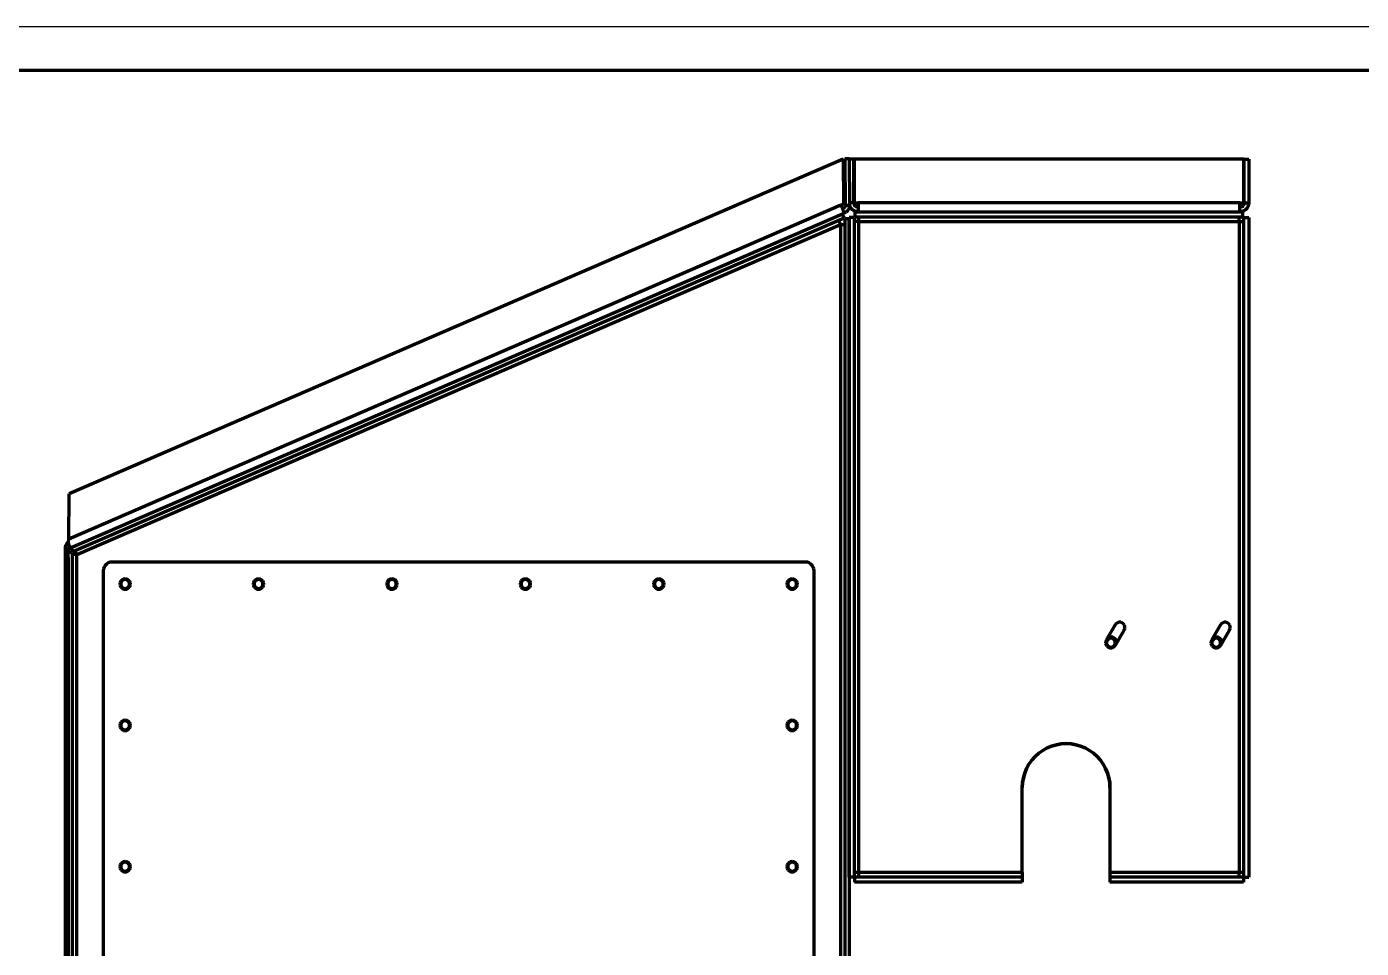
# Model space of a CAD drawing. Header units: millimetres. Extents: x 0 to 594, y 0 to 420.
# Drawn here: x 198.6 to 350.6, y 315 to 420 of the extents above; entities that cross this region are included whole.
import ezdxf

# ---------------------------------------------------------------- set-up
doc = ezdxf.new("R2010")
doc.units = ezdxf.units.MM

msp = doc.modelspace()

# ---------------------------------------------------------------- linework, layer by layer
at = {"color": 1, "lineweight": 70}
for p, q in [((291.61, 404.91), (203.41, 366.76)), ((291.61, 404.91), (291.64, 399.81)), ((291.8, 405), (292.3, 405)), ((291.8, 405), (291.84, 399.68)), ((292.3, 405), (292.34, 399.68)), ((292.8, 404.92), (292.3, 404.92)), ((292.8, 399.92), (292.8, 404.92)), ((292.8, 404.92), (292.87, 404.92)), ((292.87, 404.92), (292.87, 399.92)), ((337.23, 404.92), (292.87, 404.92)), ((337.23, 399.92), (337.23, 404.92)), ((337.23, 404.92), (337.3, 404.92)), ((337.3, 399.92), (337.3, 404.92)), ((337.3, 404.92), (337.8, 404.92)), ((337.8, 404.92), (337.8, 399.92)), ((292.8, 399.92), (292.33, 399.92)), ((292.87, 400.45), (292.8, 400.52)), ((292.82, 399.77), (292.8, 399.92)), ((292.87, 399.92), (293.3, 399.92)), ((293.3, 399.92), (293.3, 399.81)), ((336.8, 399.92), (293.3, 399.92)), ((336.8, 399.81), (336.8, 399.92)), ((336.8, 399.92), (337.23, 399.92)), ((337.3, 400.52), (337.23, 400.45)), ((337.28, 399.77), (337.3, 399.92)), ((337.3, 399.92), (337.8, 399.92)), ((337.8, 399.92), (337.77, 399.7)), ((291.34, 399.68), (203.37, 361.62)), ((203.66, 360.66), (291.52, 398.66)), ((291.64, 399.81), (291.34, 399.68)), ((291.34, 399.68), (291.38, 399.57)), ((291.38, 399.57), (291.42, 399.47)), ((291.42, 399.47), (291.47, 399.37)), ((291.47, 399.37), (291.51, 399.28)), ((291.51, 399.28), (291.55, 399.19)), ((291.52, 398.66), (291.73, 398.76)), ((291.72, 398.21), (291.52, 398.66)), ((291.66, 399.29), (291.53, 399.22)), ((291.55, 399.19), (291.58, 399.1)), ((291.58, 399.1), (291.62, 399.03)), ((291.62, 399.03), (291.65, 398.96)), ((291.65, 398.96), (291.67, 398.9)), ((291.76, 399.4), (291.66, 399.29)), ((291.67, 398.9), (291.69, 398.85)), ((291.69, 398.85), (291.71, 398.81)), ((291.71, 398.81), (291.72, 398.78)), ((291.72, 398.78), (291.73, 398.76)), ((291.94, 398.87), (291.73, 398.76)), ((291.73, 398.76), (291.73, 398.76)), ((291.82, 399.53), (291.76, 399.4)), ((291.84, 399.68), (291.82, 399.53)), ((291.84, 399.68), (292.34, 399.68)), ((292.1, 399.03), (291.94, 398.87)), ((292.23, 399.23), (292.1, 399.03)), ((292.31, 399.45), (292.23, 399.23)), ((292.34, 399.68), (292.31, 399.45)), ((292.41, 399.47), (292.33, 399.68)), ((292.53, 399.29), (292.41, 399.47)), ((292.68, 399.13), (292.53, 399.29)), ((292.87, 399.02), (292.68, 399.13)), ((292.9, 399.63), (292.82, 399.77)), ((293.08, 398.95), (292.87, 399.02)), ((293.01, 399.52), (292.9, 399.63)), ((292.97, 398.32), (292.97, 398.92)), ((292.97, 398.92), (337.13, 398.92)), ((293.15, 399.45), (293.01, 399.52)), ((293.3, 398.92), (293.08, 398.95)), ((293.3, 399.42), (293.15, 399.45)), ((293.3, 399.81), (293.3, 399.7)), ((293.3, 399.7), (293.3, 399.59)), ((293.3, 399.59), (293.3, 399.49)), ((293.3, 399.49), (293.3, 399.39)), ((293.3, 399.39), (293.3, 399.3)), ((293.3, 399.3), (293.3, 399.21)), ((293.3, 399.21), (293.3, 399.14)), ((293.3, 399.14), (293.3, 399.07)), ((293.3, 399.07), (293.3, 399.02)), ((293.3, 399.02), (293.3, 398.98)), ((293.3, 398.98), (293.3, 398.95)), ((293.3, 398.95), (293.3, 398.93)), ((293.3, 398.93), (293.3, 398.92)), ((336.8, 399.7), (336.8, 399.81)), ((336.8, 399.59), (336.8, 399.7)), ((336.8, 399.49), (336.8, 399.59)), ((336.8, 399.39), (336.8, 399.49)), ((336.8, 399.42), (336.95, 399.45)), ((336.8, 399.3), (336.8, 399.39)), ((336.8, 399.21), (336.8, 399.3)), ((336.8, 399.14), (336.8, 399.21)), ((336.8, 399.07), (336.8, 399.14)), ((336.8, 399.02), (336.8, 399.07)), ((336.8, 398.98), (336.8, 399.02)), ((336.8, 398.95), (336.8, 398.98)), ((337.02, 398.95), (336.8, 398.92)), ((336.8, 398.93), (336.8, 398.95)), ((336.8, 398.92), (336.8, 398.93)), ((336.95, 399.45), (337.09, 399.52)), ((337.23, 399.02), (337.02, 398.95)), ((337.09, 399.52), (337.2, 399.63)), ((337.13, 398.32), (337.13, 398.92)), ((337.2, 399.63), (337.28, 399.77)), ((337.42, 399.14), (337.23, 399.02)), ((337.58, 399.3), (337.42, 399.14)), ((337.7, 399.49), (337.58, 399.3)), ((337.77, 399.7), (337.7, 399.49)), ((203.85, 360.2), (291.72, 398.21)), ((204.3, 359.85), (291.3, 397.48)), ((291.11, 397.93), (291.1, 397.94)), ((291.1, 397.94), (291.1, 397.94)), ((291.11, 397.91), (291.11, 397.93)), ((291.12, 397.89), (291.11, 397.91)), ((291.13, 397.87), (291.12, 397.89)), ((291.14, 397.84), (291.13, 397.87)), ((291.16, 397.8), (291.14, 397.84)), ((291.18, 397.77), (291.16, 397.8)), ((291.19, 397.72), (291.18, 397.77)), ((291.21, 397.68), (291.19, 397.72)), ((291.23, 397.63), (291.21, 397.68)), ((291.26, 397.58), (291.23, 397.63)), ((291.28, 397.53), (291.26, 397.58)), ((291.3, 397.48), (291.28, 397.53)), ((291.3, 397.48), (291.36, 397.48)), ((291.3, 397.48), (291.3, 271)), ((291.36, 397.48), (291.41, 397.48)), ((291.41, 397.48), (291.47, 397.48)), ((291.47, 397.48), (291.52, 397.48)), ((291.52, 397.48), (291.57, 397.48)), ((291.57, 397.48), (291.61, 397.48)), ((291.61, 397.48), (291.65, 397.48)), ((291.65, 397.48), (291.69, 397.48)), ((291.69, 397.48), (291.72, 397.48)), ((291.72, 397.48), (291.75, 397.48)), ((291.75, 397.48), (291.77, 397.48)), ((291.77, 397.48), (291.79, 397.48)), ((291.79, 397.48), (291.8, 397.48)), ((291.8, 398.15), (291.8, 271)), ((291.8, 398.15), (292.3, 398.15)), ((291.8, 397.48), (291.8, 397.48)), ((292.9, 398.25), (292.3, 398.25)), ((292.3, 323.12), (292.3, 398.25)), ((292.3, 398.15), (292.3, 271)), ((292.9, 323.12), (292.9, 398.25)), ((292.91, 397.82), (292.9, 397.82)), ((292.9, 397.82), (292.9, 397.82)), ((292.93, 397.82), (292.91, 397.82)), ((292.95, 397.82), (292.93, 397.82)), ((292.98, 397.82), (292.95, 397.82)), ((292.97, 398.32), (337.13, 398.32)), ((293.01, 397.82), (292.98, 397.82)), ((293.05, 397.82), (293.01, 397.82)), ((293.09, 397.82), (293.05, 397.82)), ((293.13, 397.82), (293.09, 397.82)), ((293.18, 397.82), (293.13, 397.82)), ((293.23, 397.82), (293.18, 397.82)), ((293.29, 397.82), (293.23, 397.82)), ((293.34, 397.82), (293.29, 397.82)), ((293.4, 397.82), (293.34, 397.82)), ((293.4, 398.31), (293.4, 398.32)), ((293.4, 398.32), (293.4, 398.32)), ((293.4, 398.29), (293.4, 398.31)), ((293.4, 398.27), (293.4, 398.29)), ((293.4, 398.24), (293.4, 398.27)), ((293.4, 398.21), (293.4, 398.24)), ((293.4, 398.17), (293.4, 398.21)), ((293.4, 398.13), (293.4, 398.17)), ((293.4, 398.09), (293.4, 398.13)), ((293.4, 398.04), (293.4, 398.09)), ((293.4, 397.99), (293.4, 398.04)), ((293.4, 397.93), (293.4, 397.99)), ((293.4, 397.88), (293.4, 397.93)), ((293.4, 397.82), (293.4, 397.88)), ((293.4, 323.62), (293.4, 397.82)), ((293.4, 397.82), (336.7, 397.82)), ((336.7, 398.31), (336.7, 398.32)), ((336.7, 398.32), (336.7, 398.32)), ((336.7, 398.29), (336.7, 398.31)), ((336.7, 398.27), (336.7, 398.29)), ((336.7, 398.24), (336.7, 398.27)), ((336.7, 398.21), (336.7, 398.24)), ((336.7, 398.17), (336.7, 398.21)), ((336.7, 398.13), (336.7, 398.17)), ((336.7, 398.09), (336.7, 398.13)), ((336.7, 398.04), (336.7, 398.09)), ((336.7, 397.99), (336.7, 398.04)), ((336.7, 397.93), (336.7, 397.99)), ((336.7, 397.88), (336.7, 397.93)), ((336.7, 397.82), (336.7, 397.88)), ((336.7, 397.82), (336.76, 397.82)), ((336.7, 397.82), (336.7, 323.62)), ((336.76, 397.82), (336.81, 397.82)), ((336.81, 397.82), (336.87, 397.82)), ((336.87, 397.82), (336.92, 397.82)), ((336.92, 397.82), (336.97, 397.82)), ((336.97, 397.82), (337.01, 397.82)), ((337.01, 397.82), (337.05, 397.82)), ((337.05, 397.82), (337.09, 397.82)), ((337.09, 397.82), (337.12, 397.82)), ((337.12, 397.82), (337.15, 397.82)), ((337.15, 397.82), (337.17, 397.82)), ((337.17, 397.82), (337.19, 397.82)), ((337.19, 397.82), (337.2, 397.82)), ((337.2, 398.25), (337.2, 323.12)), ((337.2, 398.25), (337.8, 398.25)), ((337.2, 397.82), (337.2, 397.82)), ((337.8, 398.25), (337.8, 323.12)), ((203.37, 361.62), (203.41, 366.76)), ((203, 360.5), (203.02, 360.73)), ((203, 360.49), (203, 360.5)), ((203, 360.5), (203.3, 360.5)), ((203, 360.46), (203, 360.49)), ((203, 360.42), (203, 360.46)), ((203, 360.38), (203, 360.42)), ((203, 360.32), (203, 360.38)), ((203.02, 360.73), (203.1, 360.95)), ((203.1, 360.95), (203.21, 361.15)), ((203.21, 361.15), (203.36, 361.32)), ((203.33, 360.73), (203.3, 360.5)), ((203.3, 360.5), (203.3, 360.49)), ((203.3, 360.49), (203.3, 360.48)), ((203.3, 360.48), (203.3, 360.47)), ((203.3, 360.47), (203.3, 360.45)), ((203.3, 360.45), (203.3, 360.43)), ((203.3, 360.43), (203.3, 360.41)), ((203.3, 360.41), (203.3, 360.38)), ((203.3, 360.38), (203.3, 360.35)), ((203.3, 360.35), (203.3, 360.32)), ((203.42, 360.93), (203.33, 360.73)), ((203.36, 361.42), (203.37, 361.46)), ((203.36, 361.38), (203.36, 361.42)), ((203.36, 361.34), (203.36, 361.38)), ((203.36, 361.3), (203.36, 361.34)), ((203.36, 361.26), (203.36, 361.3)), ((203.36, 361.22), (203.36, 361.26)), ((203.36, 361.18), (203.36, 361.22)), ((203.36, 361.15), (203.36, 361.18)), ((203.36, 361.11), (203.36, 361.15)), ((203.36, 361.07), (203.36, 361.11)), ((203.36, 361.07), (203.39, 361.02)), ((203.37, 361.58), (203.37, 361.62)), ((203.37, 361.54), (203.37, 361.58)), ((203.37, 361.5), (203.37, 361.54)), ((203.37, 361.46), (203.37, 361.5)), ((203.39, 361.02), (203.41, 360.96)), ((203.41, 360.96), (203.43, 360.91)), ((203.43, 360.91), (203.45, 360.86)), ((203.45, 360.86), (203.47, 360.82)), ((203.47, 360.82), (203.49, 360.77)), ((203.49, 360.77), (203.51, 360.74)), ((203.51, 360.74), (203.52, 360.71)), ((203.52, 360.71), (203.53, 360.68)), ((203.53, 360.68), (203.54, 360.66)), ((203.54, 360.66), (203.55, 360.64)), ((203.55, 360.64), (203.56, 360.63)), ((203.56, 360.62), (203.66, 360.66)), ((203.56, 360.63), (203.56, 360.62)), ((203.56, 360.62), (203.56, 360.62)), ((203.85, 360.2), (203.66, 360.66)), ((203, 360.25), (203, 360.32)), ((203, 360.18), (203, 360.25)), ((203, 360.1), (203, 360.18)), ((203, 360.01), (203, 360.1)), ((203, 359.92), (203, 360.01)), ((203, 359.82), (203, 359.92)), ((203, 359.72), (203, 359.82)), ((203, 359.61), (203, 359.72)), ((203, 359.51), (203, 359.61)), ((203, 263.5), (203, 359.51)), ((203.3, 359.51), (203, 359.51)), ((203.3, 360.32), (203.3, 360.28)), ((203.3, 360.28), (203.3, 360.24)), ((203.3, 360.24), (203.3, 360.2)), ((203.3, 360.2), (203.3, 360.16)), ((203.3, 360.16), (203.3, 360.11)), ((203.8, 360.11), (203.3, 360.11)), ((203.3, 263.07), (203.3, 360.11)), ((203.3, 359.51), (203.3, 263.5)), ((203.8, 263.07), (203.8, 360.11)), ((203.81, 359.85), (203.8, 359.85)), ((203.8, 359.85), (203.8, 359.85)), ((203.83, 359.85), (203.81, 359.85)), ((203.85, 359.85), (203.83, 359.85)), ((203.88, 359.85), (203.85, 359.85)), ((203.91, 359.85), (203.88, 359.85)), ((203.95, 359.85), (203.91, 359.85)), ((203.99, 359.85), (203.95, 359.85)), ((204.03, 359.85), (203.99, 359.85)), ((204.08, 359.85), (204.03, 359.85)), ((204.13, 359.85), (204.08, 359.85)), ((204.11, 360.29), (204.1, 360.3)), ((204.1, 360.3), (204.1, 360.3)), ((204.11, 360.28), (204.11, 360.29)), ((204.12, 360.26), (204.11, 360.28)), ((204.13, 360.23), (204.12, 360.26)), ((204.14, 360.2), (204.13, 360.23)), ((204.19, 359.85), (204.13, 359.85)), ((204.16, 360.17), (204.14, 360.2)), ((204.18, 360.13), (204.16, 360.17)), ((204.19, 360.09), (204.18, 360.13)), ((204.21, 360.04), (204.19, 360.09)), ((204.24, 359.85), (204.19, 359.85)), ((204.23, 360), (204.21, 360.04)), ((204.26, 359.95), (204.23, 360)), ((204.3, 359.85), (204.24, 359.85)), ((204.28, 359.9), (204.26, 359.95)), ((204.3, 359.85), (204.28, 359.9)), ((204.3, 263.5), (204.3, 359.85)), ((207.87, 358.9), (207.68, 358.78)), ((208.08, 358.98), (207.87, 358.9)), ((208.3, 359), (208.08, 358.98)), ((287.3, 359), (208.3, 359)), ((287.52, 358.98), (287.3, 359)), ((287.73, 358.9), (287.52, 358.98)), ((287.92, 358.78), (287.73, 358.9)), ((207.33, 358.22), (207.3, 358)), ((207.3, 358), (207.3, 274.5)), ((207.4, 358.44), (207.33, 358.22)), ((207.52, 358.63), (207.4, 358.44)), ((207.68, 358.78), (207.52, 358.63)), ((288.08, 358.63), (287.92, 358.78)), ((288.2, 358.44), (288.08, 358.63)), ((288.27, 358.22), (288.2, 358.44)), ((288.3, 358), (288.27, 358.22)), ((288.3, 274.5), (288.3, 358)), ((209.23, 356.69), (209.2, 356.5)), ((209.2, 356.5), (209.23, 356.32)), ((209.31, 356.86), (209.23, 356.69)), ((209.23, 356.32), (209.31, 356.15)), ((209.45, 356.99), (209.31, 356.86)), ((209.37, 356.75), (209.31, 356.59)), ((209.31, 356.59), (209.31, 356.42)), ((209.31, 356.42), (209.37, 356.25)), ((209.31, 356.15), (209.45, 356.02)), ((209.48, 356.89), (209.37, 356.75)), ((209.37, 356.25), (209.48, 356.12)), ((209.61, 357.07), (209.45, 356.99)), ((209.45, 356.02), (209.61, 355.93)), ((209.63, 356.97), (209.48, 356.89)), ((209.48, 356.12), (209.63, 356.03)), ((209.8, 357.1), (209.61, 357.07)), ((209.61, 355.93), (209.8, 355.9)), ((209.8, 357), (209.63, 356.97)), ((209.63, 356.03), (209.8, 356)), ((209.99, 357.07), (209.8, 357.1)), ((209.97, 356.97), (209.8, 357)), ((209.8, 356), (209.97, 356.03)), ((209.8, 355.9), (209.99, 355.93)), ((210.12, 356.89), (209.97, 356.97)), ((209.97, 356.03), (210.12, 356.12)), ((210.15, 356.99), (209.99, 357.07)), ((209.99, 355.93), (210.15, 356.02)), ((210.23, 356.75), (210.12, 356.89)), ((210.12, 356.12), (210.23, 356.25)), ((210.29, 356.86), (210.15, 356.99)), ((210.15, 356.02), (210.29, 356.15)), ((210.29, 356.59), (210.23, 356.75)), ((210.23, 356.25), (210.29, 356.42)), ((210.37, 356.69), (210.29, 356.86)), ((210.29, 356.42), (210.29, 356.59)), ((210.29, 356.15), (210.37, 356.32)), ((210.4, 356.5), (210.37, 356.69)), ((210.37, 356.32), (210.4, 356.5)), ((224.43, 356.69), (224.4, 356.5)), ((224.4, 356.5), (224.43, 356.32)), ((224.51, 356.86), (224.43, 356.69)), ((224.43, 356.32), (224.51, 356.15)), ((224.65, 356.99), (224.51, 356.86)), ((224.57, 356.75), (224.51, 356.59)), ((224.51, 356.59), (224.51, 356.42)), ((224.51, 356.42), (224.57, 356.25)), ((224.51, 356.15), (224.65, 356.02)), ((224.68, 356.89), (224.57, 356.75)), ((224.57, 356.25), (224.68, 356.12)), ((224.81, 357.07), (224.65, 356.99)), ((224.65, 356.02), (224.81, 355.93)), ((224.83, 356.97), (224.68, 356.89)), ((224.68, 356.12), (224.83, 356.03)), ((225, 357.1), (224.81, 357.07)), ((224.81, 355.93), (225, 355.9)), ((225, 357), (224.83, 356.97)), ((224.83, 356.03), (225, 356)), ((225.19, 357.07), (225, 357.1)), ((225.17, 356.97), (225, 357)), ((225, 356), (225.17, 356.03)), ((225, 355.9), (225.19, 355.93)), ((225.32, 356.89), (225.17, 356.97)), ((225.17, 356.03), (225.32, 356.12)), ((225.35, 356.99), (225.19, 357.07)), ((225.19, 355.93), (225.35, 356.02)), ((225.43, 356.75), (225.32, 356.89)), ((225.32, 356.12), (225.43, 356.25)), ((225.49, 356.86), (225.35, 356.99)), ((225.35, 356.02), (225.49, 356.15)), ((225.49, 356.59), (225.43, 356.75)), ((225.43, 356.25), (225.49, 356.42)), ((225.57, 356.69), (225.49, 356.86)), ((225.49, 356.42), (225.49, 356.59)), ((225.49, 356.15), (225.57, 356.32)), ((225.6, 356.5), (225.57, 356.69)), ((225.57, 356.32), (225.6, 356.5)), ((239.63, 356.69), (239.6, 356.5)), ((239.6, 356.5), (239.63, 356.32)), ((239.71, 356.86), (239.63, 356.69)), ((239.63, 356.32), (239.71, 356.15)), ((239.85, 356.99), (239.71, 356.86)), ((239.77, 356.75), (239.71, 356.59)), ((239.71, 356.59), (239.71, 356.42)), ((239.71, 356.42), (239.77, 356.25)), ((239.71, 356.15), (239.85, 356.02)), ((239.88, 356.89), (239.77, 356.75)), ((239.77, 356.25), (239.88, 356.12)), ((240.01, 357.07), (239.85, 356.99)), ((239.85, 356.02), (240.01, 355.93)), ((240.03, 356.97), (239.88, 356.89)), ((239.88, 356.12), (240.03, 356.03)), ((240.2, 357.1), (240.01, 357.07)), ((240.01, 355.93), (240.2, 355.9)), ((240.2, 357), (240.03, 356.97)), ((240.03, 356.03), (240.2, 356)), ((240.39, 357.07), (240.2, 357.1)), ((240.37, 356.97), (240.2, 357)), ((240.2, 356), (240.37, 356.03)), ((240.2, 355.9), (240.39, 355.93)), ((240.52, 356.89), (240.37, 356.97)), ((240.37, 356.03), (240.52, 356.12)), ((240.55, 356.99), (240.39, 357.07)), ((240.39, 355.93), (240.55, 356.02)), ((240.63, 356.75), (240.52, 356.89)), ((240.52, 356.12), (240.63, 356.25)), ((240.69, 356.86), (240.55, 356.99)), ((240.55, 356.02), (240.69, 356.15)), ((240.69, 356.59), (240.63, 356.75)), ((240.63, 356.25), (240.69, 356.42)), ((240.77, 356.69), (240.69, 356.86)), ((240.69, 356.42), (240.69, 356.59)), ((240.69, 356.15), (240.77, 356.32)), ((240.8, 356.5), (240.77, 356.69)), ((240.77, 356.32), (240.8, 356.5)), ((254.83, 356.69), (254.8, 356.5)), ((254.8, 356.5), (254.83, 356.32)), ((254.91, 356.86), (254.83, 356.69)), ((254.83, 356.32), (254.91, 356.15)), ((255.05, 356.99), (254.91, 356.86)), ((254.97, 356.75), (254.91, 356.59)), ((254.91, 356.59), (254.91, 356.42)), ((254.91, 356.42), (254.97, 356.25)), ((254.91, 356.15), (255.05, 356.02)), ((255.08, 356.89), (254.97, 356.75)), ((254.97, 356.25), (255.08, 356.12)), ((255.21, 357.07), (255.05, 356.99)), ((255.05, 356.02), (255.21, 355.93)), ((255.23, 356.97), (255.08, 356.89)), ((255.08, 356.12), (255.23, 356.03)), ((255.4, 357.1), (255.21, 357.07)), ((255.21, 355.93), (255.4, 355.9)), ((255.4, 357), (255.23, 356.97)), ((255.23, 356.03), (255.4, 356)), ((255.59, 357.07), (255.4, 357.1)), ((255.57, 356.97), (255.4, 357)), ((255.4, 356), (255.57, 356.03)), ((255.4, 355.9), (255.59, 355.93)), ((255.72, 356.89), (255.57, 356.97)), ((255.57, 356.03), (255.72, 356.12)), ((255.75, 356.99), (255.59, 357.07)), ((255.59, 355.93), (255.75, 356.02)), ((255.83, 356.75), (255.72, 356.89)), ((255.72, 356.12), (255.83, 356.25)), ((255.89, 356.86), (255.75, 356.99)), ((255.75, 356.02), (255.89, 356.15)), ((255.89, 356.59), (255.83, 356.75)), ((255.83, 356.25), (255.89, 356.42)), ((255.97, 356.69), (255.89, 356.86)), ((255.89, 356.42), (255.89, 356.59)), ((255.89, 356.15), (255.97, 356.32)), ((256, 356.5), (255.97, 356.69)), ((255.97, 356.32), (256, 356.5)), ((270.03, 356.69), (270, 356.5)), ((270, 356.5), (270.03, 356.32)), ((270.11, 356.86), (270.03, 356.69)), ((270.03, 356.32), (270.11, 356.15)), ((270.25, 356.99), (270.11, 356.86)), ((270.17, 356.75), (270.11, 356.59)), ((270.11, 356.59), (270.11, 356.42)), ((270.11, 356.42), (270.17, 356.25)), ((270.11, 356.15), (270.25, 356.02)), ((270.28, 356.89), (270.17, 356.75)), ((270.17, 356.25), (270.28, 356.12)), ((270.41, 357.07), (270.25, 356.99)), ((270.25, 356.02), (270.41, 355.93)), ((270.43, 356.97), (270.28, 356.89)), ((270.28, 356.12), (270.43, 356.03)), ((270.6, 357.1), (270.41, 357.07)), ((270.41, 355.93), (270.6, 355.9)), ((270.6, 357), (270.43, 356.97)), ((270.43, 356.03), (270.6, 356)), ((270.79, 357.07), (270.6, 357.1)), ((270.77, 356.97), (270.6, 357)), ((270.6, 356), (270.77, 356.03)), ((270.6, 355.9), (270.79, 355.93)), ((270.92, 356.89), (270.77, 356.97)), ((270.77, 356.03), (270.92, 356.12)), ((270.95, 356.99), (270.79, 357.07)), ((270.79, 355.93), (270.95, 356.02)), ((271.03, 356.75), (270.92, 356.89)), ((270.92, 356.12), (271.03, 356.25)), ((271.09, 356.86), (270.95, 356.99)), ((270.95, 356.02), (271.09, 356.15)), ((271.09, 356.59), (271.03, 356.75)), ((271.03, 356.25), (271.09, 356.42)), ((271.17, 356.69), (271.09, 356.86)), ((271.09, 356.42), (271.09, 356.59)), ((271.09, 356.15), (271.17, 356.32)), ((271.2, 356.5), (271.17, 356.69)), ((271.17, 356.32), (271.2, 356.5)), ((285.23, 356.69), (285.2, 356.5)), ((285.2, 356.5), (285.23, 356.32)), ((285.31, 356.86), (285.23, 356.69)), ((285.23, 356.32), (285.31, 356.15)), ((285.45, 356.99), (285.31, 356.86)), ((285.37, 356.75), (285.31, 356.59)), ((285.31, 356.59), (285.31, 356.42)), ((285.31, 356.42), (285.37, 356.25)), ((285.31, 356.15), (285.45, 356.02)), ((285.48, 356.89), (285.37, 356.75)), ((285.37, 356.25), (285.48, 356.12)), ((285.61, 357.07), (285.45, 356.99)), ((285.45, 356.02), (285.61, 355.93)), ((285.63, 356.97), (285.48, 356.89)), ((285.48, 356.12), (285.63, 356.03)), ((285.8, 357.1), (285.61, 357.07)), ((285.61, 355.93), (285.8, 355.9)), ((285.8, 357), (285.63, 356.97)), ((285.63, 356.03), (285.8, 356)), ((285.99, 357.07), (285.8, 357.1)), ((285.97, 356.97), (285.8, 357)), ((285.8, 356), (285.97, 356.03)), ((285.8, 355.9), (285.99, 355.93)), ((286.12, 356.89), (285.97, 356.97)), ((285.97, 356.03), (286.12, 356.12)), ((286.15, 356.99), (285.99, 357.07)), ((285.99, 355.93), (286.15, 356.02)), ((286.23, 356.75), (286.12, 356.89)), ((286.12, 356.12), (286.23, 356.25)), ((286.29, 356.86), (286.15, 356.99)), ((286.15, 356.02), (286.29, 356.15)), ((286.29, 356.59), (286.23, 356.75)), ((286.23, 356.25), (286.29, 356.42)), ((286.37, 356.69), (286.29, 356.86)), ((286.29, 356.42), (286.29, 356.59)), ((286.29, 356.15), (286.37, 356.32)), ((286.4, 356.5), (286.37, 356.69)), ((286.37, 356.32), (286.4, 356.5)), ((322.58, 351.85), (321.58, 350.12)), ((322.7, 352), (322.58, 351.85)), ((322.62, 349.52), (323.62, 351.25)), ((322.86, 352.1), (322.7, 352)), ((323.04, 352.15), (322.86, 352.1)), ((323.22, 352.14), (323.04, 352.15)), ((323.4, 352.07), (323.22, 352.14)), ((323.55, 351.95), (323.4, 352.07)), ((323.65, 351.8), (323.55, 351.95)), ((323.62, 351.25), (323.69, 351.43)), ((323.7, 351.62), (323.65, 351.8)), ((323.69, 351.43), (323.7, 351.62)), ((334.58, 351.85), (333.58, 350.12)), ((334.7, 352), (334.58, 351.85)), ((334.62, 349.52), (335.62, 351.25)), ((334.86, 352.1), (334.7, 352)), ((335.04, 352.15), (334.86, 352.1)), ((335.22, 352.14), (335.04, 352.15)), ((335.4, 352.07), (335.22, 352.14)), ((335.55, 351.95), (335.4, 352.07)), ((335.65, 351.8), (335.55, 351.95)), ((335.62, 351.25), (335.69, 351.43)), ((335.7, 351.62), (335.65, 351.8)), ((335.69, 351.43), (335.7, 351.62)), ((321.51, 349.95), (321.5, 349.76)), ((321.5, 349.76), (321.55, 349.58)), ((321.58, 350.12), (321.51, 349.95)), ((321.67, 350.07), (321.61, 349.91)), ((321.61, 349.91), (321.61, 349.73)), ((321.61, 349.73), (321.67, 349.57)), ((321.67, 350.27), (321.82, 350.38)), ((321.78, 350.2), (321.67, 350.07)), ((321.83, 350.41), (321.71, 350.34)), ((321.93, 350.29), (321.78, 350.2)), ((321.82, 350.38), (321.99, 350.44)), ((321.96, 350.46), (321.83, 350.41)), ((322.1, 350.32), (321.93, 350.29)), ((322.1, 350.47), (321.96, 350.46)), ((321.99, 350.44), (322.17, 350.44)), ((322.28, 350.45), (322.1, 350.47)), ((322.27, 350.29), (322.1, 350.32)), ((322.17, 350.44), (322.35, 350.4)), ((322.42, 350.2), (322.27, 350.29)), ((322.45, 350.37), (322.28, 350.45)), ((322.35, 350.4), (322.5, 350.3)), ((322.53, 350.07), (322.42, 350.2)), ((322.59, 350.25), (322.45, 350.37)), ((322.5, 350.3), (322.62, 350.17)), ((322.59, 349.91), (322.53, 350.07)), ((322.53, 349.57), (322.59, 349.73)), ((322.69, 350.1), (322.59, 350.25)), ((322.59, 349.73), (322.59, 349.91)), ((322.62, 350.17), (322.7, 350)), ((322.74, 349.92), (322.69, 350.1)), ((322.7, 350), (322.73, 349.82)), ((322.73, 349.82), (322.71, 349.67)), ((322.74, 349.74), (322.74, 349.92)), ((333.51, 349.95), (333.5, 349.76)), ((333.5, 349.76), (333.55, 349.58)), ((333.58, 350.12), (333.51, 349.95)), ((333.67, 350.07), (333.61, 349.91)), ((333.61, 349.91), (333.61, 349.73)), ((333.61, 349.73), (333.67, 349.57)), ((333.67, 350.27), (333.82, 350.38)), ((333.78, 350.2), (333.67, 350.07)), ((333.83, 350.41), (333.71, 350.34)), ((333.93, 350.29), (333.78, 350.2)), ((333.82, 350.38), (333.99, 350.44)), ((333.96, 350.46), (333.83, 350.41)), ((334.1, 350.32), (333.93, 350.29)), ((334.1, 350.47), (333.96, 350.46)), ((333.99, 350.44), (334.17, 350.44)), ((334.28, 350.45), (334.1, 350.47)), ((334.27, 350.29), (334.1, 350.32)), ((334.17, 350.44), (334.35, 350.4)), ((334.42, 350.2), (334.27, 350.29)), ((334.45, 350.37), (334.28, 350.45)), ((334.35, 350.4), (334.5, 350.3)), ((334.53, 350.07), (334.42, 350.2)), ((334.59, 350.25), (334.45, 350.37)), ((334.5, 350.3), (334.62, 350.17)), ((334.59, 349.91), (334.53, 350.07)), ((334.53, 349.57), (334.59, 349.73)), ((334.69, 350.1), (334.59, 350.25)), ((334.59, 349.73), (334.59, 349.91)), ((334.62, 350.17), (334.7, 350)), ((334.74, 349.92), (334.69, 350.1)), ((334.7, 350), (334.73, 349.82)), ((334.73, 349.82), (334.71, 349.67)), ((334.74, 349.74), (334.74, 349.92)), ((321.55, 349.58), (321.65, 349.42)), ((321.65, 349.42), (321.8, 349.3)), ((321.67, 349.57), (321.78, 349.44)), ((321.78, 349.44), (321.93, 349.35)), ((321.8, 349.3), (321.98, 349.23)), ((321.93, 349.35), (322.1, 349.32)), ((321.98, 349.23), (322.16, 349.22)), ((322.1, 349.32), (322.27, 349.35)), ((322.16, 349.22), (322.34, 349.27)), ((322.27, 349.35), (322.42, 349.44)), ((322.34, 349.27), (322.5, 349.38)), ((322.42, 349.44), (322.53, 349.57)), ((322.5, 349.38), (322.62, 349.52)), ((333.55, 349.58), (333.65, 349.42)), ((333.65, 349.42), (333.8, 349.3)), ((333.67, 349.57), (333.78, 349.44)), ((333.78, 349.44), (333.93, 349.35)), ((333.8, 349.3), (333.98, 349.23)), ((333.93, 349.35), (334.1, 349.32)), ((333.98, 349.23), (334.16, 349.22)), ((334.1, 349.32), (334.27, 349.35)), ((334.16, 349.22), (334.34, 349.27)), ((334.27, 349.35), (334.42, 349.44)), ((334.34, 349.27), (334.5, 349.38)), ((334.42, 349.44), (334.53, 349.57)), ((334.5, 349.38), (334.62, 349.52)), ((209.23, 340.59), (209.2, 340.4)), ((209.31, 340.76), (209.23, 340.59)), ((209.45, 340.89), (209.31, 340.76)), ((209.37, 340.65), (209.31, 340.49)), ((209.48, 340.79), (209.37, 340.65)), ((209.61, 340.97), (209.45, 340.89)), ((209.63, 340.87), (209.48, 340.79)), ((209.8, 341), (209.61, 340.97)), ((209.8, 340.9), (209.63, 340.87)), ((209.99, 340.97), (209.8, 341)), ((209.97, 340.87), (209.8, 340.9)), ((210.12, 340.79), (209.97, 340.87)), ((210.15, 340.89), (209.99, 340.97)), ((210.23, 340.65), (210.12, 340.79)), ((210.29, 340.76), (210.15, 340.89)), ((210.29, 340.49), (210.23, 340.65)), ((210.37, 340.59), (210.29, 340.76)), ((210.4, 340.4), (210.37, 340.59)), ((285.23, 340.59), (285.2, 340.4)), ((285.31, 340.76), (285.23, 340.59)), ((285.45, 340.89), (285.31, 340.76)), ((285.37, 340.65), (285.31, 340.49)), ((285.48, 340.79), (285.37, 340.65)), ((285.61, 340.97), (285.45, 340.89)), ((285.63, 340.87), (285.48, 340.79)), ((285.8, 341), (285.61, 340.97)), ((285.8, 340.9), (285.63, 340.87)), ((285.99, 340.97), (285.8, 341)), ((285.97, 340.87), (285.8, 340.9)), ((286.12, 340.79), (285.97, 340.87)), ((286.15, 340.89), (285.99, 340.97)), ((286.23, 340.65), (286.12, 340.79)), ((286.29, 340.76), (286.15, 340.89)), ((286.29, 340.49), (286.23, 340.65)), ((286.37, 340.59), (286.29, 340.76)), ((286.4, 340.4), (286.37, 340.59)), ((209.2, 340.4), (209.23, 340.22)), ((209.23, 340.22), (209.31, 340.05)), ((209.31, 340.49), (209.31, 340.32)), ((209.31, 340.32), (209.37, 340.15)), ((209.31, 340.05), (209.45, 339.92)), ((209.37, 340.15), (209.48, 340.02)), ((209.45, 339.92), (209.61, 339.83)), ((209.48, 340.02), (209.63, 339.93)), ((209.61, 339.83), (209.8, 339.8)), ((209.63, 339.93), (209.8, 339.9)), ((209.8, 339.9), (209.97, 339.93)), ((209.8, 339.8), (209.99, 339.83)), ((209.97, 339.93), (210.12, 340.02)), ((209.99, 339.83), (210.15, 339.92)), ((210.12, 340.02), (210.23, 340.15)), ((210.15, 339.92), (210.29, 340.05)), ((210.23, 340.15), (210.29, 340.32)), ((210.29, 340.32), (210.29, 340.49)), ((210.29, 340.05), (210.37, 340.22)), ((210.37, 340.22), (210.4, 340.4)), ((285.2, 340.4), (285.23, 340.22)), ((285.23, 340.22), (285.31, 340.05)), ((285.31, 340.49), (285.31, 340.32)), ((285.31, 340.32), (285.37, 340.15)), ((285.31, 340.05), (285.45, 339.92)), ((285.37, 340.15), (285.48, 340.02)), ((285.45, 339.92), (285.61, 339.83)), ((285.48, 340.02), (285.63, 339.93)), ((285.61, 339.83), (285.8, 339.8)), ((285.63, 339.93), (285.8, 339.9)), ((285.8, 339.9), (285.97, 339.93)), ((285.8, 339.8), (285.99, 339.83)), ((285.97, 339.93), (286.12, 340.02)), ((285.99, 339.83), (286.15, 339.92)), ((286.12, 340.02), (286.23, 340.15)), ((286.15, 339.92), (286.29, 340.05)), ((286.23, 340.15), (286.29, 340.32)), ((286.29, 340.32), (286.29, 340.49)), ((286.29, 340.05), (286.37, 340.22)), ((286.37, 340.22), (286.4, 340.4)), ((313.88, 337.23), (314.34, 337.55)), ((314.34, 337.55), (313.88, 337.23)), ((314.34, 337.55), (314.83, 337.83)), ((314.83, 337.83), (314.34, 337.55)), ((314.83, 337.83), (315.35, 338.04)), ((315.35, 338.04), (314.83, 337.83)), ((315.35, 338.04), (315.89, 338.2)), ((315.89, 338.2), (315.35, 338.04)), ((315.89, 338.2), (316.44, 338.29)), ((316.44, 338.29), (315.89, 338.2)), ((316.44, 338.29), (317, 338.32)), ((317, 338.32), (316.44, 338.29)), ((317, 338.32), (317.56, 338.29)), ((317.56, 338.29), (317, 338.32)), ((317.56, 338.29), (318.11, 338.2)), ((318.11, 338.2), (317.56, 338.29)), ((318.11, 338.2), (318.65, 338.04)), ((318.65, 338.04), (318.11, 338.2)), ((318.65, 338.04), (319.17, 337.83)), ((319.17, 337.83), (318.65, 338.04)), ((319.17, 337.83), (319.66, 337.55)), ((319.66, 337.55), (319.17, 337.83)), ((319.66, 337.55), (320.12, 337.23)), ((320.12, 337.23), (319.66, 337.55)), ((312.77, 335.98), (313.09, 336.44)), ((313.09, 336.44), (312.77, 335.98)), ((313.09, 336.44), (313.46, 336.86)), ((313.46, 336.86), (313.09, 336.44)), ((313.46, 336.86), (313.88, 337.23)), ((313.88, 337.23), (313.46, 336.86)), ((320.12, 337.23), (320.54, 336.86)), ((320.54, 336.86), (320.12, 337.23)), ((320.54, 336.86), (320.91, 336.44)), ((320.91, 336.44), (320.54, 336.86)), ((320.91, 336.44), (321.23, 335.98)), ((321.23, 335.98), (320.91, 336.44)), ((312.13, 334.43), (312.28, 334.97)), ((312.28, 334.97), (312.13, 334.43)), ((312.28, 334.97), (312.5, 335.49)), ((312.5, 335.49), (312.28, 334.97)), ((312.5, 335.49), (312.77, 335.98)), ((312.77, 335.98), (312.5, 335.49)), ((321.23, 335.98), (321.5, 335.49)), ((321.5, 335.49), (321.23, 335.98)), ((321.5, 335.49), (321.72, 334.97)), ((321.72, 334.97), (321.5, 335.49)), ((321.72, 334.97), (321.87, 334.43)), ((321.87, 334.43), (321.72, 334.97)), ((312, 333.32), (312.03, 333.88)), ((312.03, 333.88), (312, 333.32)), ((312, 323.62), (312, 333.32)), ((312.03, 333.88), (312.13, 334.43)), ((312.13, 334.43), (312.03, 333.88)), ((321.87, 334.43), (321.97, 333.88)), ((321.97, 333.88), (321.87, 334.43)), ((321.97, 333.88), (322, 333.32)), ((322, 333.32), (321.97, 333.88)), ((322, 333.32), (322, 323.62)), ((209.23, 324.49), (209.2, 324.3)), ((209.2, 324.3), (209.23, 324.12)), ((209.31, 324.66), (209.23, 324.49)), ((209.23, 324.12), (209.31, 323.95)), ((209.45, 324.79), (209.31, 324.66)), ((209.37, 324.55), (209.31, 324.39)), ((209.31, 324.39), (209.31, 324.22)), ((209.31, 324.22), (209.37, 324.05)), ((209.31, 323.95), (209.45, 323.82)), ((209.48, 324.69), (209.37, 324.55)), ((209.37, 324.05), (209.48, 323.92)), ((209.61, 324.87), (209.45, 324.79)), ((209.63, 324.77), (209.48, 324.69)), ((209.48, 323.92), (209.63, 323.83)), ((209.8, 324.9), (209.61, 324.87)), ((209.8, 324.8), (209.63, 324.77)), ((209.99, 324.87), (209.8, 324.9)), ((209.97, 324.77), (209.8, 324.8)), ((210.12, 324.69), (209.97, 324.77)), ((209.97, 323.83), (210.12, 323.92)), ((210.15, 324.79), (209.99, 324.87)), ((210.23, 324.55), (210.12, 324.69)), ((210.12, 323.92), (210.23, 324.05)), ((210.29, 324.66), (210.15, 324.79)), ((210.15, 323.82), (210.29, 323.95)), ((210.29, 324.39), (210.23, 324.55)), ((210.23, 324.05), (210.29, 324.22)), ((210.37, 324.49), (210.29, 324.66)), ((210.29, 324.22), (210.29, 324.39)), ((210.29, 323.95), (210.37, 324.12)), ((210.4, 324.3), (210.37, 324.49)), ((210.37, 324.12), (210.4, 324.3)), ((285.23, 324.49), (285.2, 324.3)), ((285.2, 324.3), (285.23, 324.12)), ((285.31, 324.66), (285.23, 324.49)), ((285.23, 324.12), (285.31, 323.95)), ((285.45, 324.79), (285.31, 324.66)), ((285.37, 324.55), (285.31, 324.39)), ((285.31, 324.39), (285.31, 324.22)), ((285.31, 324.22), (285.37, 324.05)), ((285.31, 323.95), (285.45, 323.82)), ((285.48, 324.69), (285.37, 324.55)), ((285.37, 324.05), (285.48, 323.92)), ((285.61, 324.87), (285.45, 324.79)), ((285.63, 324.77), (285.48, 324.69)), ((285.48, 323.92), (285.63, 323.83)), ((285.8, 324.9), (285.61, 324.87)), ((285.8, 324.8), (285.63, 324.77)), ((285.99, 324.87), (285.8, 324.9)), ((285.97, 324.77), (285.8, 324.8)), ((286.12, 324.69), (285.97, 324.77)), ((285.97, 323.83), (286.12, 323.92)), ((286.15, 324.79), (285.99, 324.87)), ((286.23, 324.55), (286.12, 324.69)), ((286.12, 323.92), (286.23, 324.05)), ((286.29, 324.66), (286.15, 324.79)), ((286.15, 323.82), (286.29, 323.95)), ((286.29, 324.39), (286.23, 324.55)), ((286.23, 324.05), (286.29, 324.22)), ((286.37, 324.49), (286.29, 324.66)), ((286.29, 324.22), (286.29, 324.39)), ((286.29, 323.95), (286.37, 324.12)), ((286.4, 324.3), (286.37, 324.49)), ((286.37, 324.12), (286.4, 324.3)), ((209.45, 323.82), (209.61, 323.73)), ((209.61, 323.73), (209.8, 323.7)), ((209.63, 323.83), (209.8, 323.8)), ((209.8, 323.8), (209.97, 323.83)), ((209.8, 323.7), (209.99, 323.73)), ((209.99, 323.73), (210.15, 323.82)), ((285.45, 323.82), (285.61, 323.73)), ((285.61, 323.73), (285.8, 323.7)), ((285.63, 323.83), (285.8, 323.8)), ((285.8, 323.8), (285.97, 323.83)), ((285.8, 323.7), (285.99, 323.73)), ((285.99, 323.73), (286.15, 323.82)), ((292.9, 323.12), (292.3, 323.12)), ((292.91, 323.62), (292.9, 323.62)), ((292.9, 323.62), (292.9, 323.62)), ((292.9, 323.12), (292.9, 322.52)), ((312, 323.12), (292.9, 323.12)), ((312, 322.52), (292.9, 322.52)), ((292.93, 323.62), (292.91, 323.62)), ((292.95, 323.62), (292.93, 323.62)), ((292.98, 323.62), (292.95, 323.62)), ((293.01, 323.62), (292.98, 323.62)), ((293.05, 323.62), (293.01, 323.62)), ((293.09, 323.62), (293.05, 323.62)), ((293.13, 323.62), (293.09, 323.62)), ((293.18, 323.62), (293.13, 323.62)), ((293.23, 323.62), (293.18, 323.62)), ((293.29, 323.62), (293.23, 323.62)), ((293.34, 323.62), (293.29, 323.62)), ((293.4, 323.62), (293.34, 323.62)), ((293.4, 323.56), (293.4, 323.62)), ((312, 323.62), (293.4, 323.62)), ((293.4, 323.51), (293.4, 323.56)), ((293.4, 323.46), (293.4, 323.51)), ((293.4, 323.4), (293.4, 323.46)), ((293.4, 323.35), (293.4, 323.4)), ((293.4, 323.31), (293.4, 323.35)), ((293.4, 323.27), (293.4, 323.31)), ((293.4, 323.23), (293.4, 323.27)), ((293.4, 323.2), (293.4, 323.23)), ((293.4, 323.17), (293.4, 323.2)), ((293.4, 323.15), (293.4, 323.17)), ((293.4, 323.13), (293.4, 323.15)), ((293.4, 323.12), (293.4, 323.13)), ((293.4, 323.12), (293.4, 323.12)), ((312, 323.62), (312, 323.56)), ((312, 323.56), (312, 323.51)), ((312, 323.51), (312, 323.46)), ((312, 323.46), (312, 323.4)), ((312, 323.4), (312, 323.35)), ((312, 323.35), (312, 323.31)), ((312, 323.31), (312, 323.27)), ((312, 323.27), (312, 323.23)), ((312, 323.23), (312, 323.2)), ((312, 323.2), (312, 323.17)), ((312, 323.17), (312, 323.15)), ((312, 323.15), (312, 323.13)), ((312, 323.13), (312, 323.12)), ((312, 323.12), (312, 323.12)), ((312, 323.12), (312, 322.52)), ((322, 323.62), (322, 323.56)), ((336.7, 323.62), (322, 323.62)), ((322, 323.56), (322, 323.51)), ((322, 323.51), (322, 323.46)), ((322, 323.46), (322, 323.4)), ((322, 323.4), (322, 323.35)), ((322, 323.35), (322, 323.31)), ((322, 323.31), (322, 323.27)), ((322, 323.27), (322, 323.23)), ((322, 323.23), (322, 323.2)), ((322, 323.2), (322, 323.17)), ((322, 323.17), (322, 323.15)), ((322, 323.15), (322, 323.13)), ((322, 323.13), (322, 323.12)), ((322, 323.12), (322, 322.52)), ((337.2, 323.12), (322, 323.12)), ((322, 323.12), (322, 323.12)), ((337.2, 322.52), (322, 322.52)), ((336.7, 323.56), (336.7, 323.62)), ((336.76, 323.62), (336.7, 323.62)), ((336.7, 323.51), (336.7, 323.56)), ((336.7, 323.46), (336.7, 323.51)), ((336.7, 323.4), (336.7, 323.46)), ((336.7, 323.35), (336.7, 323.4)), ((336.7, 323.31), (336.7, 323.35)), ((336.7, 323.27), (336.7, 323.31)), ((336.7, 323.23), (336.7, 323.27)), ((336.7, 323.2), (336.7, 323.23)), ((336.7, 323.17), (336.7, 323.2)), ((336.7, 323.15), (336.7, 323.17)), ((336.7, 323.13), (336.7, 323.15)), ((336.7, 323.12), (336.7, 323.13)), ((336.7, 323.12), (336.7, 323.12)), ((336.81, 323.62), (336.76, 323.62)), ((336.87, 323.62), (336.81, 323.62)), ((336.92, 323.62), (336.87, 323.62)), ((336.97, 323.62), (336.92, 323.62)), ((337.01, 323.62), (336.97, 323.62)), ((337.05, 323.62), (337.01, 323.62)), ((337.09, 323.62), (337.05, 323.62)), ((337.12, 323.62), (337.09, 323.62)), ((337.15, 323.62), (337.12, 323.62)), ((337.17, 323.62), (337.15, 323.62)), ((337.19, 323.62), (337.17, 323.62)), ((337.2, 323.62), (337.19, 323.62)), ((337.2, 323.62), (337.2, 323.62)), ((337.2, 323.12), (337.2, 322.52)), ((337.2, 323.12), (337.8, 323.12))]:
    msp.add_line(p, q, dxfattribs=at)
at = {"color": 7, "lineweight": 25}
msp.add_lwpolyline([(0, 0), (594, 0), (594, 420), (0, 420)], close=True, dxfattribs=at)
at = {"color": 7, "lineweight": 70}
msp.add_lwpolyline([(20, 5), (589, 5), (589, 415), (20, 415)], close=True, dxfattribs=at)

doc.saveas('drawing.dxf')
